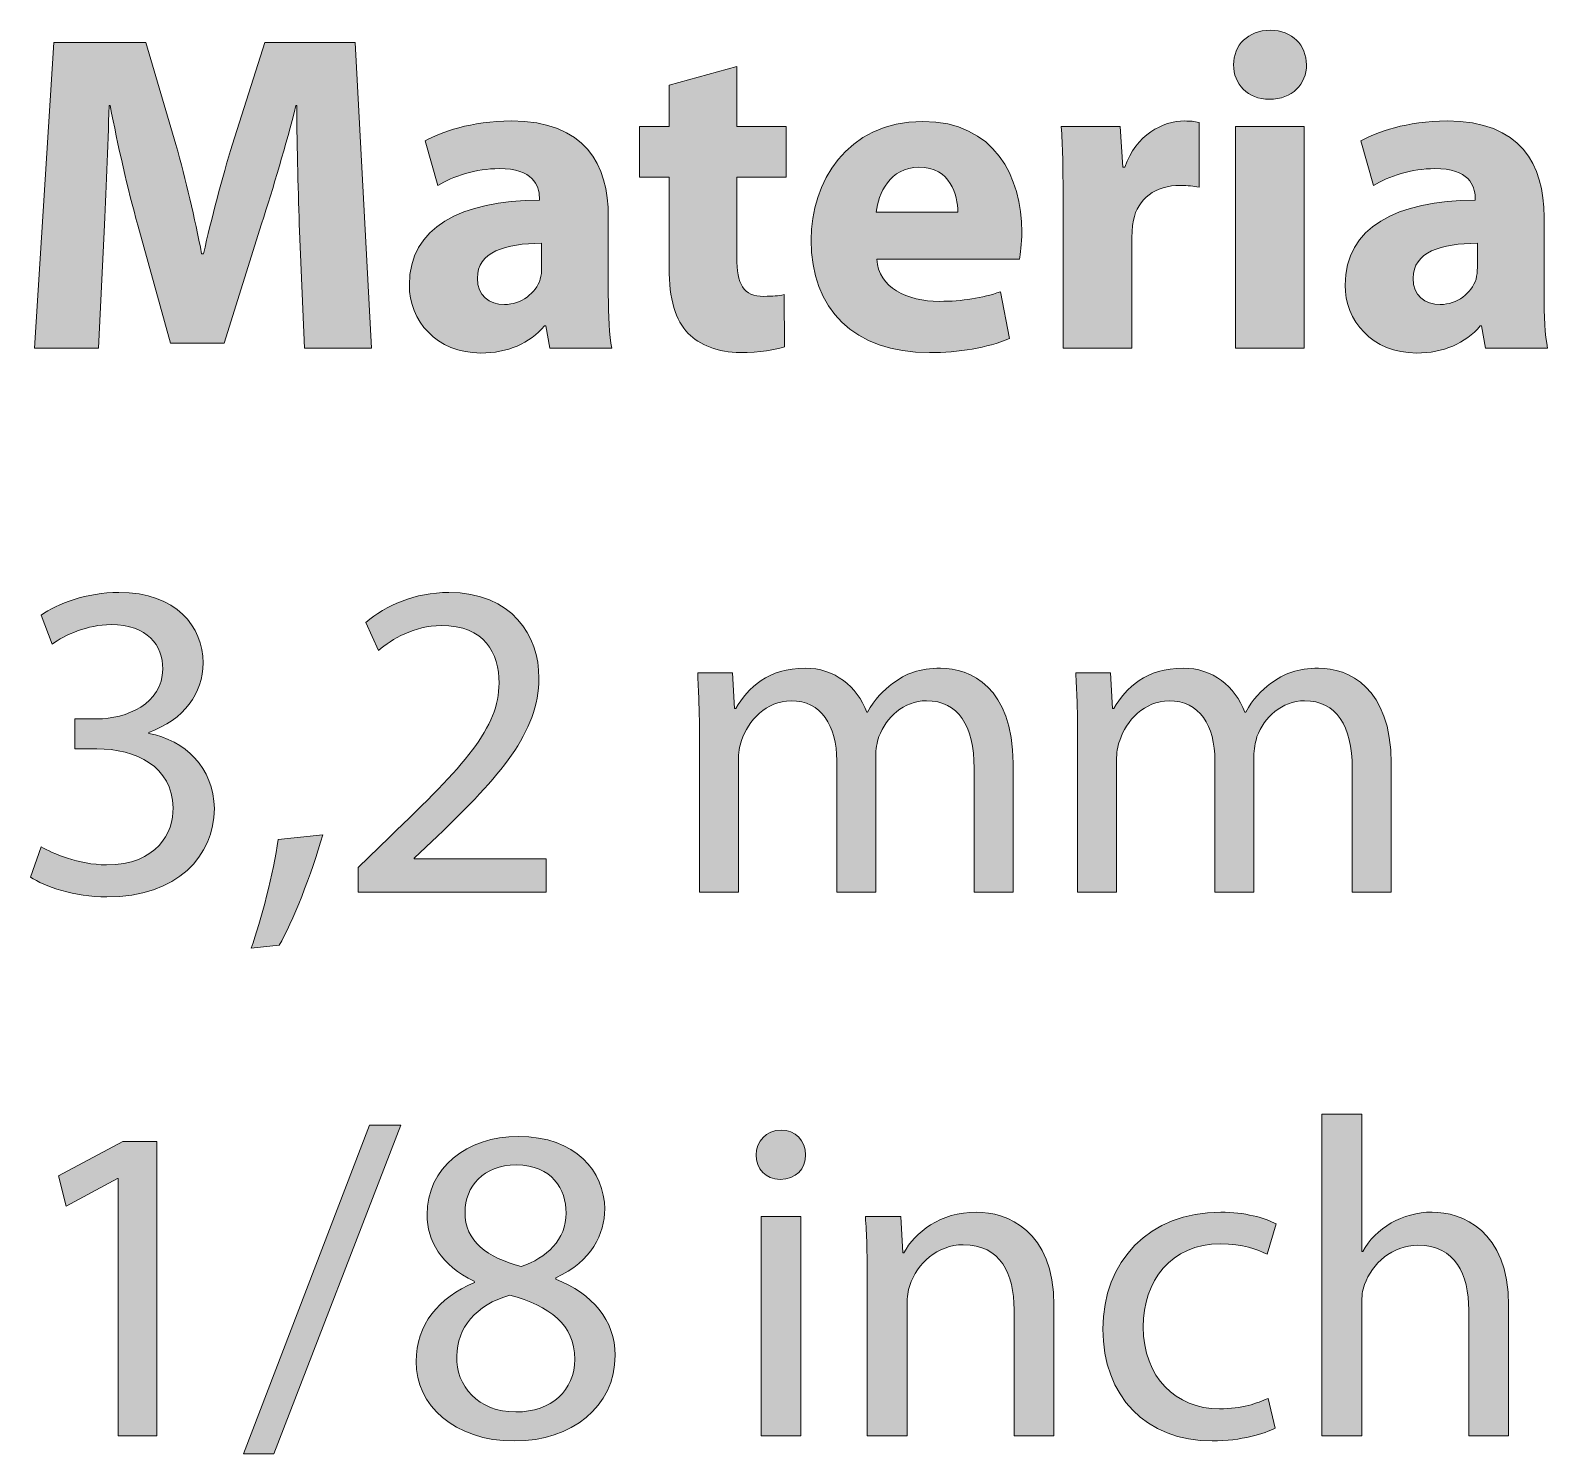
# Model space of a CAD drawing. Header units: inches. Extents: x 110 to 390, y -364 to 80.
# Drawn here: x 315.49 to 338.92, y -43.41 to -21.44 of the extents above; entities that cross this region are included whole.
import ezdxf

# ---------------------------------------------------------------- set-up
doc = ezdxf.new("R2010")
doc.units = ezdxf.units.IN
doc.header["$MEASUREMENT"] = 0
doc.layers.add('description', color=7, linetype='Continuous')

# ---------------------------------------------------------------- blocks, each defined once
blk = doc.blocks.new('block 17')
at = {"layer": 'description'}
h = blk.add_hatch(color=252, dxfattribs=at)
h.dxf.hatch_style = 2
edge = h.paths.add_edge_path()
edge.add_spline(control_points=[(335.194, -21.968), (335.194, -22.262), (334.977, -22.5), (334.62, -22.5), (334.284, -22.5), (334.067, -22.262), (334.067, -21.968), (334.067, -21.667), (334.291, -21.436), (334.634, -21.436), (334.977, -21.436), (335.187, -21.667), (335.194, -21.968)], knot_values=[0, 0, 0, 0, 1, 1, 1, 2, 2, 2, 3, 3, 3, 4, 4, 4, 4], degree=3, periodic=1)
h.paths.add_polyline_path([(334.095, -26.342), (334.095, -22.92), (335.159, -22.92), (335.159, -26.342)])
h = blk.add_hatch(color=252, dxfattribs=at)
h.dxf.hatch_style = 2
edge = h.paths.add_edge_path()
edge.add_spline(control_points=[(319.646, -24.537), (319.625, -23.97), (319.604, -23.284), (319.604, -22.598), (319.604, -22.598), (319.59, -22.598), (319.59, -22.598), (319.436, -23.2), (319.24, -23.872), (319.058, -24.425), (319.058, -24.425), (318.484, -26.265), (318.484, -26.265), (318.484, -26.265), (317.651, -26.265), (317.651, -26.265), (317.651, -26.265), (317.147, -24.446), (317.147, -24.446), (316.994, -23.886), (316.839, -23.214), (316.721, -22.598), (316.721, -22.598), (316.706, -22.598), (316.706, -22.598), (316.686, -23.235), (316.658, -23.963), (316.63, -24.55), (316.63, -24.55), (316.539, -26.342), (316.539, -26.342), (316.539, -26.342), (315.552, -26.342), (315.552, -26.342), (315.552, -26.342), (315.853, -21.625), (315.853, -21.625), (315.853, -21.625), (317.274, -21.625), (317.274, -21.625), (317.274, -21.625), (317.735, -23.2), (317.735, -23.2), (317.89, -23.746), (318.029, -24.334), (318.134, -24.886), (318.134, -24.886), (318.162, -24.886), (318.162, -24.886), (318.288, -24.34), (318.449, -23.718), (318.61, -23.193), (318.61, -23.193), (319.107, -21.625), (319.107, -21.625), (319.107, -21.625), (320.506, -21.625), (320.506, -21.625), (320.506, -21.625), (320.759, -26.342), (320.759, -26.342), (320.759, -26.342), (319.723, -26.342), (319.723, -26.342), (319.723, -26.342), (319.646, -24.537), (319.646, -24.537)], knot_values=[0, 0, 0, 0, 1, 1, 1, 2, 2, 2, 3, 3, 3, 4, 4, 4, 5, 5, 5, 6, 6, 6, 7, 7, 7, 8, 8, 8, 9, 9, 9, 10, 10, 10, 11, 11, 11, 12, 12, 12, 13, 13, 13, 14, 14, 14, 15, 15, 15, 16, 16, 16, 17, 17, 17, 18, 18, 18, 19, 19, 19, 20, 20, 20, 21, 21, 21, 22, 22, 22, 22], degree=3, periodic=1)
h = blk.add_hatch(color=252, dxfattribs=at)
h.dxf.hatch_style = 2
edge = h.paths.add_edge_path()
edge.add_spline(control_points=[(326.395, -21.996), (326.395, -21.996), (326.395, -22.92), (326.395, -22.92), (326.395, -22.92), (327.158, -22.92), (327.158, -22.92), (327.158, -22.92), (327.158, -23.704), (327.158, -23.704), (327.158, -23.704), (326.395, -23.704), (326.395, -23.704), (326.395, -23.704), (326.395, -24.942), (326.395, -24.942), (326.395, -25.355), (326.499, -25.544), (326.814, -25.544), (326.961, -25.544), (327.031, -25.537), (327.129, -25.516), (327.129, -25.516), (327.136, -26.321), (327.136, -26.321), (327.004, -26.37), (326.745, -26.412), (326.451, -26.412), (326.108, -26.412), (325.821, -26.293), (325.646, -26.118), (325.45, -25.915), (325.352, -25.586), (325.352, -25.103), (325.352, -25.103), (325.352, -23.704), (325.352, -23.704), (325.352, -23.704), (324.897, -23.704), (324.897, -23.704), (324.897, -23.704), (324.897, -22.92), (324.897, -22.92), (324.897, -22.92), (325.352, -22.92), (325.352, -22.92), (325.352, -22.92), (325.352, -22.283), (325.352, -22.283), (325.352, -22.283), (326.395, -21.996), (326.395, -21.996)], knot_values=[0, 0, 0, 0, 1, 1, 1, 2, 2, 2, 3, 3, 3, 4, 4, 4, 5, 5, 5, 6, 6, 6, 7, 7, 7, 8, 8, 8, 9, 9, 9, 10, 10, 10, 11, 11, 11, 12, 12, 12, 13, 13, 13, 14, 14, 14, 15, 15, 15, 16, 16, 16, 17, 17, 17, 17], degree=3, periodic=1)
h = blk.add_hatch(color=252, dxfattribs=at)
h.dxf.hatch_style = 2
edge = h.paths.add_edge_path()
edge.add_spline(control_points=[(324.413, -25.516), (324.413, -25.838), (324.427, -26.153), (324.469, -26.342), (324.469, -26.342), (323.511, -26.342), (323.511, -26.342), (323.511, -26.342), (323.447, -25.999), (323.447, -25.999), (323.447, -25.999), (323.426, -25.999), (323.426, -25.999), (323.203, -26.272), (322.853, -26.419), (322.447, -26.419), (321.754, -26.419), (321.341, -25.915), (321.341, -25.369), (321.341, -24.481), (322.139, -24.061), (323.349, -24.061), (323.349, -24.061), (323.349, -24.019), (323.349, -24.019), (323.349, -23.83), (323.251, -23.571), (322.726, -23.571), (322.377, -23.571), (322.006, -23.69), (321.782, -23.83), (321.782, -23.83), (321.586, -23.144), (321.586, -23.144), (321.824, -23.011), (322.293, -22.836), (322.916, -22.836), (324.056, -22.836), (324.413, -23.508), (324.413, -24.319), (324.413, -24.319), (324.413, -25.516), (324.413, -25.516)], knot_values=[0, 0, 0, 0, 1, 1, 1, 2, 2, 2, 3, 3, 3, 4, 4, 4, 5, 5, 5, 6, 6, 6, 7, 7, 7, 8, 8, 8, 9, 9, 9, 10, 10, 10, 11, 11, 11, 12, 12, 12, 13, 13, 13, 14, 14, 14, 14], degree=3, periodic=1)
edge = h.paths.add_edge_path()
edge.add_spline(control_points=[(323.384, -24.725), (322.825, -24.725), (322.391, -24.858), (322.391, -25.264), (322.391, -25.537), (322.573, -25.67), (322.81, -25.67), (323.07, -25.67), (323.293, -25.495), (323.363, -25.278), (323.378, -25.222), (323.384, -25.159), (323.384, -25.096), (323.384, -25.096), (323.384, -24.725), (323.384, -24.725)], knot_values=[0, 0, 0, 0, 1, 1, 1, 2, 2, 2, 3, 3, 3, 4, 4, 4, 5, 5, 5, 5], degree=3, periodic=1)
h = blk.add_hatch(color=252, dxfattribs=at)
h.dxf.hatch_style = 2
edge = h.paths.add_edge_path()
edge.add_spline(control_points=[(328.558, -24.97), (328.586, -25.411), (329.027, -25.621), (329.524, -25.621), (329.887, -25.621), (330.181, -25.572), (330.468, -25.474), (330.468, -25.474), (330.608, -26.195), (330.608, -26.195), (330.258, -26.342), (329.832, -26.412), (329.37, -26.412), (328.208, -26.412), (327.543, -25.74), (327.543, -24.669), (327.543, -23.802), (328.082, -22.843), (329.271, -22.843), (330.377, -22.843), (330.797, -23.704), (330.797, -24.55), (330.797, -24.732), (330.776, -24.893), (330.762, -24.97), (330.762, -24.97), (328.558, -24.97), (328.558, -24.97)], knot_values=[0, 0, 0, 0, 1, 1, 1, 2, 2, 2, 3, 3, 3, 4, 4, 4, 5, 5, 5, 6, 6, 6, 7, 7, 7, 8, 8, 8, 9, 9, 9, 9], degree=3, periodic=1)
edge = h.paths.add_edge_path()
edge.add_spline(control_points=[(329.81, -24.242), (329.81, -23.984), (329.699, -23.55), (329.209, -23.55), (328.761, -23.55), (328.579, -23.963), (328.551, -24.242), (328.551, -24.242), (329.81, -24.242), (329.81, -24.242)], knot_values=[0, 0, 0, 0, 1, 1, 1, 2, 2, 2, 3, 3, 3, 3], degree=3, periodic=1)
h = blk.add_hatch(color=252, dxfattribs=at)
h.dxf.hatch_style = 2
edge = h.paths.add_edge_path()
edge.add_spline(control_points=[(331.435, -24.047), (331.435, -23.543), (331.428, -23.214), (331.407, -22.92), (331.407, -22.92), (332.317, -22.92), (332.317, -22.92), (332.317, -22.92), (332.359, -23.55), (332.359, -23.55), (332.359, -23.55), (332.387, -23.55), (332.387, -23.55), (332.562, -23.046), (332.975, -22.836), (333.31, -22.836), (333.408, -22.836), (333.458, -22.843), (333.534, -22.857), (333.534, -22.857), (333.534, -23.858), (333.534, -23.858), (333.45, -23.844), (333.367, -23.83), (333.248, -23.83), (332.856, -23.83), (332.59, -24.04), (332.52, -24.369), (332.506, -24.438), (332.499, -24.523), (332.499, -24.606), (332.499, -24.606), (332.499, -26.342), (332.499, -26.342), (332.499, -26.342), (331.435, -26.342), (331.435, -26.342), (331.435, -26.342), (331.435, -24.047), (331.435, -24.047)], knot_values=[0, 0, 0, 0, 1, 1, 1, 2, 2, 2, 3, 3, 3, 4, 4, 4, 5, 5, 5, 6, 6, 6, 7, 7, 7, 8, 8, 8, 9, 9, 9, 10, 10, 10, 11, 11, 11, 12, 12, 12, 13, 13, 13, 13], degree=3, periodic=1)
h = blk.add_hatch(color=252, dxfattribs=at)
h.dxf.hatch_style = 2
edge = h.paths.add_edge_path()
edge.add_spline(control_points=[(338.861, -25.516), (338.861, -25.838), (338.875, -26.153), (338.917, -26.342), (338.917, -26.342), (337.959, -26.342), (337.959, -26.342), (337.959, -26.342), (337.895, -25.999), (337.895, -25.999), (337.895, -25.999), (337.875, -25.999), (337.875, -25.999), (337.651, -26.272), (337.301, -26.419), (336.895, -26.419), (336.202, -26.419), (335.789, -25.915), (335.789, -25.369), (335.789, -24.481), (336.587, -24.061), (337.797, -24.061), (337.797, -24.061), (337.797, -24.019), (337.797, -24.019), (337.797, -23.83), (337.7, -23.571), (337.174, -23.571), (336.825, -23.571), (336.454, -23.69), (336.23, -23.83), (336.23, -23.83), (336.034, -23.144), (336.034, -23.144), (336.272, -23.011), (336.741, -22.836), (337.364, -22.836), (338.504, -22.836), (338.861, -23.508), (338.861, -24.319), (338.861, -24.319), (338.861, -25.516), (338.861, -25.516)], knot_values=[0, 0, 0, 0, 1, 1, 1, 2, 2, 2, 3, 3, 3, 4, 4, 4, 5, 5, 5, 6, 6, 6, 7, 7, 7, 8, 8, 8, 9, 9, 9, 10, 10, 10, 11, 11, 11, 12, 12, 12, 13, 13, 13, 14, 14, 14, 14], degree=3, periodic=1)
edge = h.paths.add_edge_path()
edge.add_spline(control_points=[(337.832, -24.725), (337.273, -24.725), (336.839, -24.858), (336.839, -25.264), (336.839, -25.537), (337.021, -25.67), (337.259, -25.67), (337.518, -25.67), (337.742, -25.495), (337.811, -25.278), (337.826, -25.222), (337.832, -25.159), (337.832, -25.096), (337.832, -25.096), (337.832, -24.725), (337.832, -24.725)], knot_values=[0, 0, 0, 0, 1, 1, 1, 2, 2, 2, 3, 3, 3, 4, 4, 4, 5, 5, 5, 5], degree=3, periodic=1)
h = blk.add_hatch(color=252, dxfattribs=at)
h.dxf.hatch_style = 2
edge = h.paths.add_edge_path()
edge.add_spline(control_points=[(315.657, -34.042), (315.832, -34.147), (316.231, -34.322), (316.664, -34.322), (317.449, -34.322), (317.7, -33.825), (317.693, -33.44), (317.686, -32.804), (317.112, -32.531), (316.518, -32.531), (316.518, -32.531), (316.175, -32.531), (316.175, -32.531), (316.175, -32.531), (316.175, -32.069), (316.175, -32.069), (316.175, -32.069), (316.518, -32.069), (316.518, -32.069), (316.966, -32.069), (317.533, -31.838), (317.533, -31.299), (317.533, -30.935), (317.301, -30.613), (316.735, -30.613), (316.371, -30.613), (316.021, -30.774), (315.825, -30.914), (315.825, -30.914), (315.657, -30.466), (315.657, -30.466), (315.902, -30.291), (316.364, -30.116), (316.854, -30.116), (317.749, -30.116), (318.155, -30.648), (318.155, -31.201), (318.155, -31.677), (317.868, -32.076), (317.316, -32.279), (317.316, -32.279), (317.316, -32.293), (317.316, -32.293), (317.875, -32.398), (318.323, -32.817), (318.33, -33.454), (318.33, -34.182), (317.757, -34.819), (316.672, -34.819), (316.161, -34.819), (315.713, -34.658), (315.489, -34.511), (315.489, -34.511), (315.657, -34.042), (315.657, -34.042)], knot_values=[0, 0, 0, 0, 1, 1, 1, 2, 2, 2, 3, 3, 3, 4, 4, 4, 5, 5, 5, 6, 6, 6, 7, 7, 7, 8, 8, 8, 9, 9, 9, 10, 10, 10, 11, 11, 11, 12, 12, 12, 13, 13, 13, 14, 14, 14, 15, 15, 15, 16, 16, 16, 17, 17, 17, 18, 18, 18, 18], degree=3, periodic=1)
h = blk.add_hatch(color=252, dxfattribs=at)
h.dxf.hatch_style = 2
edge = h.paths.add_edge_path()
edge.add_spline(control_points=[(320.55, -34.742), (320.55, -34.742), (320.55, -34.364), (320.55, -34.364), (320.55, -34.364), (321.032, -33.895), (321.032, -33.895), (322.194, -32.79), (322.726, -32.202), (322.726, -31.516), (322.726, -31.054), (322.509, -30.627), (321.83, -30.627), (321.417, -30.627), (321.074, -30.837), (320.865, -31.012), (320.865, -31.012), (320.669, -30.578), (320.669, -30.578), (320.976, -30.319), (321.431, -30.116), (321.949, -30.116), (322.929, -30.116), (323.342, -30.788), (323.342, -31.439), (323.342, -32.279), (322.733, -32.958), (321.774, -33.881), (321.774, -33.881), (321.417, -34.217), (321.417, -34.217), (321.417, -34.217), (321.417, -34.231), (321.417, -34.231), (321.417, -34.231), (323.454, -34.231), (323.454, -34.231), (323.454, -34.231), (323.454, -34.742), (323.454, -34.742), (323.454, -34.742), (320.55, -34.742), (320.55, -34.742)], knot_values=[0, 0, 0, 0, 1, 1, 1, 2, 2, 2, 3, 3, 3, 4, 4, 4, 5, 5, 5, 6, 6, 6, 7, 7, 7, 8, 8, 8, 9, 9, 9, 10, 10, 10, 11, 11, 11, 12, 12, 12, 13, 13, 13, 14, 14, 14, 14], degree=3, periodic=1)
h = blk.add_hatch(color=252, dxfattribs=at)
h.dxf.hatch_style = 2
edge = h.paths.add_edge_path()
edge.add_spline(control_points=[(325.82, -32.272), (325.82, -31.915), (325.806, -31.635), (325.793, -31.355), (325.793, -31.355), (326.331, -31.355), (326.331, -31.355), (326.331, -31.355), (326.359, -31.908), (326.359, -31.908), (326.359, -31.908), (326.38, -31.908), (326.38, -31.908), (326.569, -31.586), (326.884, -31.285), (327.451, -31.285), (327.906, -31.285), (328.256, -31.565), (328.403, -31.964), (328.403, -31.964), (328.417, -31.964), (328.417, -31.964), (328.522, -31.768), (328.662, -31.628), (328.802, -31.523), (329.004, -31.369), (329.221, -31.285), (329.543, -31.285), (329.998, -31.285), (330.663, -31.579), (330.663, -32.755), (330.663, -32.755), (330.663, -34.742), (330.663, -34.742), (330.663, -34.742), (330.061, -34.742), (330.061, -34.742), (330.061, -34.742), (330.061, -32.831), (330.061, -32.831), (330.061, -32.174), (329.816, -31.789), (329.327, -31.789), (328.97, -31.789), (328.704, -32.048), (328.591, -32.342), (328.564, -32.433), (328.542, -32.538), (328.542, -32.65), (328.542, -32.65), (328.542, -34.742), (328.542, -34.742), (328.542, -34.742), (327.941, -34.742), (327.941, -34.742), (327.941, -34.742), (327.941, -32.713), (327.941, -32.713), (327.941, -32.174), (327.703, -31.789), (327.234, -31.789), (326.856, -31.789), (326.569, -32.097), (326.471, -32.405), (326.436, -32.489), (326.422, -32.601), (326.422, -32.706), (326.422, -32.706), (326.422, -34.742), (326.422, -34.742), (326.422, -34.742), (325.82, -34.742), (325.82, -34.742), (325.82, -34.742), (325.82, -32.272), (325.82, -32.272)], knot_values=[0, 0, 0, 0, 1, 1, 1, 2, 2, 2, 3, 3, 3, 4, 4, 4, 5, 5, 5, 6, 6, 6, 7, 7, 7, 8, 8, 8, 9, 9, 9, 10, 10, 10, 11, 11, 11, 12, 12, 12, 13, 13, 13, 14, 14, 14, 15, 15, 15, 16, 16, 16, 17, 17, 17, 18, 18, 18, 19, 19, 19, 20, 20, 20, 21, 21, 21, 22, 22, 22, 23, 23, 23, 24, 24, 24, 25, 25, 25, 25], degree=3, periodic=1)
h = blk.add_hatch(color=252, dxfattribs=at)
h.dxf.hatch_style = 2
edge = h.paths.add_edge_path()
edge.add_spline(control_points=[(331.659, -32.272), (331.659, -31.915), (331.644, -31.635), (331.631, -31.355), (331.631, -31.355), (332.169, -31.355), (332.169, -31.355), (332.169, -31.355), (332.197, -31.908), (332.197, -31.908), (332.197, -31.908), (332.218, -31.908), (332.218, -31.908), (332.407, -31.586), (332.722, -31.285), (333.289, -31.285), (333.744, -31.285), (334.094, -31.565), (334.241, -31.964), (334.241, -31.964), (334.255, -31.964), (334.255, -31.964), (334.36, -31.768), (334.5, -31.628), (334.64, -31.523), (334.842, -31.369), (335.059, -31.285), (335.381, -31.285), (335.836, -31.285), (336.501, -31.579), (336.501, -32.755), (336.501, -32.755), (336.501, -34.742), (336.501, -34.742), (336.501, -34.742), (335.899, -34.742), (335.899, -34.742), (335.899, -34.742), (335.899, -32.831), (335.899, -32.831), (335.899, -32.174), (335.654, -31.789), (335.165, -31.789), (334.808, -31.789), (334.542, -32.048), (334.429, -32.342), (334.402, -32.433), (334.38, -32.538), (334.38, -32.65), (334.38, -32.65), (334.38, -34.742), (334.38, -34.742), (334.38, -34.742), (333.779, -34.742), (333.779, -34.742), (333.779, -34.742), (333.779, -32.713), (333.779, -32.713), (333.779, -32.174), (333.541, -31.789), (333.072, -31.789), (332.694, -31.789), (332.407, -32.097), (332.309, -32.405), (332.274, -32.489), (332.26, -32.601), (332.26, -32.706), (332.26, -32.706), (332.26, -34.742), (332.26, -34.742), (332.26, -34.742), (331.659, -34.742), (331.659, -34.742), (331.659, -34.742), (331.659, -32.272), (331.659, -32.272)], knot_values=[0, 0, 0, 0, 1, 1, 1, 2, 2, 2, 3, 3, 3, 4, 4, 4, 5, 5, 5, 6, 6, 6, 7, 7, 7, 8, 8, 8, 9, 9, 9, 10, 10, 10, 11, 11, 11, 12, 12, 12, 13, 13, 13, 14, 14, 14, 15, 15, 15, 16, 16, 16, 17, 17, 17, 18, 18, 18, 19, 19, 19, 20, 20, 20, 21, 21, 21, 22, 22, 22, 23, 23, 23, 24, 24, 24, 25, 25, 25, 25], degree=3, periodic=1)
h = blk.add_hatch(color=252, dxfattribs=at)
h.dxf.hatch_style = 2
edge = h.paths.add_edge_path()
edge.add_spline(control_points=[(318.898, -35.61), (319.052, -35.19), (319.241, -34.441), (319.318, -33.93), (319.318, -33.93), (320.003, -33.86), (320.003, -33.86), (319.836, -34.455), (319.528, -35.232), (319.332, -35.561), (319.332, -35.561), (318.898, -35.61), (318.898, -35.61)], knot_values=[0, 0, 0, 0, 1, 1, 1, 2, 2, 2, 3, 3, 3, 4, 4, 4, 4], degree=3, periodic=1)
h = blk.add_hatch(color=252, dxfattribs=at)
h.dxf.hatch_style = 2
edge = h.paths.add_edge_path()
edge.add_spline(control_points=[(335.431, -38.173), (335.431, -38.173), (336.047, -38.173), (336.047, -38.173), (336.047, -38.173), (336.047, -40.294), (336.047, -40.294), (336.047, -40.294), (336.061, -40.294), (336.061, -40.294), (336.159, -40.119), (336.313, -39.958), (336.502, -39.853), (336.684, -39.748), (336.901, -39.685), (337.132, -39.685), (337.587, -39.685), (338.314, -39.965), (338.314, -41.127), (338.314, -41.127), (338.314, -43.142), (338.314, -43.142), (338.314, -43.142), (337.698, -43.142), (337.698, -43.142), (337.698, -43.142), (337.698, -41.196), (337.698, -41.196), (337.698, -40.651), (337.496, -40.196), (336.915, -40.196), (336.516, -40.196), (336.208, -40.476), (336.089, -40.805), (336.054, -40.896), (336.047, -40.987), (336.047, -41.099), (336.047, -41.099), (336.047, -43.142), (336.047, -43.142), (336.047, -43.142), (335.431, -43.142), (335.431, -43.142), (335.431, -43.142), (335.431, -38.173), (335.431, -38.173)], knot_values=[0, 0, 0, 0, 1, 1, 1, 2, 2, 2, 3, 3, 3, 4, 4, 4, 5, 5, 5, 6, 6, 6, 7, 7, 7, 8, 8, 8, 9, 9, 9, 10, 10, 10, 11, 11, 11, 12, 12, 12, 13, 13, 13, 14, 14, 14, 15, 15, 15, 15], degree=3, periodic=1)
h = blk.add_hatch(color=252, dxfattribs=at)
h.dxf.hatch_style = 2
h.paths.add_polyline_path([(318.779, -43.415), (320.724, -38.341), (321.207, -38.341), (319.248, -43.415)])
h = blk.add_hatch(color=252, dxfattribs=at)
h.dxf.hatch_style = 2
edge = h.paths.add_edge_path()
edge.add_spline(control_points=[(327.458, -38.803), (327.458, -39.013), (327.311, -39.181), (327.067, -39.181), (326.843, -39.181), (326.696, -39.013), (326.696, -38.803), (326.696, -38.593), (326.85, -38.418), (327.08, -38.418), (327.304, -38.418), (327.458, -38.586), (327.458, -38.803)], knot_values=[0, 0, 0, 0, 1, 1, 1, 2, 2, 2, 3, 3, 3, 4, 4, 4, 4], degree=3, periodic=1)
h.paths.add_polyline_path([(326.772, -43.142), (326.772, -39.755), (327.388, -39.755), (327.388, -43.142)])
h = blk.add_hatch(color=252, dxfattribs=at)
h.dxf.hatch_style = 2
h.paths.add_polyline_path([(316.847, -39.167), (316.833, -39.167), (316.042, -39.594), (315.923, -39.125), (316.917, -38.593), (317.442, -38.593), (317.442, -43.142), (316.847, -43.142)])
h = blk.add_hatch(color=252, dxfattribs=at)
h.dxf.hatch_style = 2
edge = h.paths.add_edge_path()
edge.add_spline(control_points=[(322.341, -40.749), (321.831, -40.511), (321.614, -40.119), (321.614, -39.727), (321.614, -39.006), (322.222, -38.516), (323.027, -38.516), (323.909, -38.516), (324.357, -39.062), (324.357, -39.636), (324.357, -40.021), (324.161, -40.441), (323.601, -40.7), (323.601, -40.7), (323.601, -40.721), (323.601, -40.721), (324.168, -40.945), (324.518, -41.35), (324.518, -41.896), (324.518, -42.694), (323.839, -43.219), (322.971, -43.219), (322.019, -43.219), (321.446, -42.659), (321.446, -41.994), (321.446, -41.42), (321.789, -41.008), (322.348, -40.77), (322.348, -40.77), (322.341, -40.749), (322.341, -40.749)], knot_values=[0, 0, 0, 0, 1, 1, 1, 2, 2, 2, 3, 3, 3, 4, 4, 4, 5, 5, 5, 6, 6, 6, 7, 7, 7, 8, 8, 8, 9, 9, 9, 10, 10, 10, 10], degree=3, periodic=1)
edge = h.paths.add_edge_path()
edge.add_spline(control_points=[(323.895, -41.959), (323.895, -41.414), (323.51, -41.14), (322.894, -40.966), (322.363, -41.119), (322.075, -41.476), (322.075, -41.91), (322.055, -42.365), (322.405, -42.771), (322.985, -42.771), (323.538, -42.771), (323.895, -42.428), (323.895, -41.959)], knot_values=[0, 0, 0, 0, 1, 1, 1, 2, 2, 2, 3, 3, 3, 4, 4, 4, 4], degree=3, periodic=1)
edge = h.paths.add_edge_path()
edge.add_spline(control_points=[(322.201, -39.685), (322.194, -40.14), (322.545, -40.385), (323.069, -40.525), (323.461, -40.392), (323.762, -40.112), (323.762, -39.699), (323.762, -39.335), (323.545, -38.957), (322.992, -38.957), (322.481, -38.957), (322.201, -39.293), (322.201, -39.685)], knot_values=[0, 0, 0, 0, 1, 1, 1, 2, 2, 2, 3, 3, 3, 4, 4, 4, 4], degree=3, periodic=1)
h = blk.add_hatch(color=252, dxfattribs=at)
h.dxf.hatch_style = 2
edge = h.paths.add_edge_path()
edge.add_spline(control_points=[(328.41, -40.672), (328.41, -40.315), (328.403, -40.035), (328.383, -39.755), (328.383, -39.755), (328.928, -39.755), (328.928, -39.755), (328.928, -39.755), (328.963, -40.315), (328.963, -40.315), (328.963, -40.315), (328.977, -40.315), (328.977, -40.315), (329.145, -40), (329.537, -39.685), (330.097, -39.685), (330.566, -39.685), (331.294, -39.965), (331.294, -41.127), (331.294, -41.127), (331.294, -43.142), (331.294, -43.142), (331.294, -43.142), (330.678, -43.142), (330.678, -43.142), (330.678, -43.142), (330.678, -41.19), (330.678, -41.19), (330.678, -40.644), (330.475, -40.189), (329.894, -40.189), (329.495, -40.189), (329.18, -40.476), (329.068, -40.819), (329.04, -40.896), (329.026, -41.001), (329.026, -41.106), (329.026, -41.106), (329.026, -43.142), (329.026, -43.142), (329.026, -43.142), (328.41, -43.142), (328.41, -43.142), (328.41, -43.142), (328.41, -40.672), (328.41, -40.672)], knot_values=[0, 0, 0, 0, 1, 1, 1, 2, 2, 2, 3, 3, 3, 4, 4, 4, 5, 5, 5, 6, 6, 6, 7, 7, 7, 8, 8, 8, 9, 9, 9, 10, 10, 10, 11, 11, 11, 12, 12, 12, 13, 13, 13, 14, 14, 14, 15, 15, 15, 15], degree=3, periodic=1)
h = blk.add_hatch(color=252, dxfattribs=at)
h.dxf.hatch_style = 2
edge = h.paths.add_edge_path()
edge.add_spline(control_points=[(334.71, -43.023), (334.549, -43.1), (334.192, -43.219), (333.737, -43.219), (332.715, -43.219), (332.05, -42.526), (332.05, -41.49), (332.05, -40.448), (332.764, -39.685), (333.87, -39.685), (334.234, -39.685), (334.556, -39.776), (334.724, -39.867), (334.724, -39.867), (334.584, -40.336), (334.584, -40.336), (334.437, -40.259), (334.205, -40.175), (333.87, -40.175), (333.093, -40.175), (332.673, -40.756), (332.673, -41.455), (332.673, -42.239), (333.177, -42.722), (333.849, -42.722), (334.199, -42.722), (334.429, -42.638), (334.604, -42.561), (334.604, -42.561), (334.71, -43.023), (334.71, -43.023)], knot_values=[0, 0, 0, 0, 1, 1, 1, 2, 2, 2, 3, 3, 3, 4, 4, 4, 5, 5, 5, 6, 6, 6, 7, 7, 7, 8, 8, 8, 9, 9, 9, 10, 10, 10, 10], degree=3, periodic=1)
at = {"layer": 'description', "lineweight": 0}
for points in [[(334.095, -26.342), (334.095, -22.92), (335.159, -22.92), (335.159, -26.342), (334.095, -26.342)], [(318.779, -43.415), (320.724, -38.341), (321.207, -38.341), (319.248, -43.415), (318.779, -43.415)], [(316.847, -39.167), (316.833, -39.167), (316.042, -39.594), (315.923, -39.125), (316.917, -38.593), (317.442, -38.593), (317.442, -43.142), (316.847, -43.142), (316.847, -39.167)], [(326.772, -43.142), (326.772, -39.755), (327.388, -39.755), (327.388, -43.142), (326.772, -43.142)]]:
    blk.add_lwpolyline(points, dxfattribs=at)
for points, knots in [([(335.194, -21.968), (335.194, -22.262), (334.977, -22.5), (334.62, -22.5), (334.284, -22.5), (334.067, -22.262), (334.067, -21.968), (334.067, -21.667), (334.291, -21.436), (334.634, -21.436), (334.977, -21.436), (335.187, -21.667), (335.194, -21.968)], [0, 0, 0, 0, 1, 1, 1, 2, 2, 2, 3, 3, 3, 4, 4, 4, 4]), ([(319.646, -24.537), (319.625, -23.97), (319.604, -23.284), (319.604, -22.598), (319.604, -22.598), (319.59, -22.598), (319.59, -22.598), (319.436, -23.2), (319.24, -23.872), (319.058, -24.425), (319.058, -24.425), (318.484, -26.265), (318.484, -26.265), (318.484, -26.265), (317.651, -26.265), (317.651, -26.265), (317.651, -26.265), (317.147, -24.446), (317.147, -24.446), (316.994, -23.886), (316.839, -23.214), (316.721, -22.598), (316.721, -22.598), (316.706, -22.598), (316.706, -22.598), (316.686, -23.235), (316.658, -23.963), (316.63, -24.55), (316.63, -24.55), (316.539, -26.342), (316.539, -26.342), (316.539, -26.342), (315.552, -26.342), (315.552, -26.342), (315.552, -26.342), (315.853, -21.625), (315.853, -21.625), (315.853, -21.625), (317.274, -21.625), (317.274, -21.625), (317.274, -21.625), (317.735, -23.2), (317.735, -23.2), (317.89, -23.746), (318.029, -24.334), (318.134, -24.886), (318.134, -24.886), (318.162, -24.886), (318.162, -24.886), (318.288, -24.34), (318.449, -23.718), (318.61, -23.193), (318.61, -23.193), (319.107, -21.625), (319.107, -21.625), (319.107, -21.625), (320.506, -21.625), (320.506, -21.625), (320.506, -21.625), (320.759, -26.342), (320.759, -26.342), (320.759, -26.342), (319.723, -26.342), (319.723, -26.342), (319.723, -26.342), (319.646, -24.537), (319.646, -24.537)], [0, 0, 0, 0, 1, 1, 1, 2, 2, 2, 3, 3, 3, 4, 4, 4, 5, 5, 5, 6, 6, 6, 7, 7, 7, 8, 8, 8, 9, 9, 9, 10, 10, 10, 11, 11, 11, 12, 12, 12, 13, 13, 13, 14, 14, 14, 15, 15, 15, 16, 16, 16, 17, 17, 17, 18, 18, 18, 19, 19, 19, 20, 20, 20, 21, 21, 21, 22, 22, 22, 22]), ([(326.395, -21.996), (326.395, -21.996), (326.395, -22.92), (326.395, -22.92), (326.395, -22.92), (327.158, -22.92), (327.158, -22.92), (327.158, -22.92), (327.158, -23.704), (327.158, -23.704), (327.158, -23.704), (326.395, -23.704), (326.395, -23.704), (326.395, -23.704), (326.395, -24.942), (326.395, -24.942), (326.395, -25.355), (326.499, -25.544), (326.814, -25.544), (326.961, -25.544), (327.031, -25.537), (327.129, -25.516), (327.129, -25.516), (327.136, -26.321), (327.136, -26.321), (327.004, -26.37), (326.745, -26.412), (326.451, -26.412), (326.108, -26.412), (325.821, -26.293), (325.646, -26.118), (325.45, -25.915), (325.352, -25.586), (325.352, -25.103), (325.352, -25.103), (325.352, -23.704), (325.352, -23.704), (325.352, -23.704), (324.897, -23.704), (324.897, -23.704), (324.897, -23.704), (324.897, -22.92), (324.897, -22.92), (324.897, -22.92), (325.352, -22.92), (325.352, -22.92), (325.352, -22.92), (325.352, -22.283), (325.352, -22.283), (325.352, -22.283), (326.395, -21.996), (326.395, -21.996)], [0, 0, 0, 0, 1, 1, 1, 2, 2, 2, 3, 3, 3, 4, 4, 4, 5, 5, 5, 6, 6, 6, 7, 7, 7, 8, 8, 8, 9, 9, 9, 10, 10, 10, 11, 11, 11, 12, 12, 12, 13, 13, 13, 14, 14, 14, 15, 15, 15, 16, 16, 16, 17, 17, 17, 17]), ([(324.413, -25.516), (324.413, -25.838), (324.427, -26.153), (324.469, -26.342), (324.469, -26.342), (323.511, -26.342), (323.511, -26.342), (323.511, -26.342), (323.447, -25.999), (323.447, -25.999), (323.447, -25.999), (323.426, -25.999), (323.426, -25.999), (323.203, -26.272), (322.853, -26.419), (322.447, -26.419), (321.754, -26.419), (321.341, -25.915), (321.341, -25.369), (321.341, -24.481), (322.139, -24.061), (323.349, -24.061), (323.349, -24.061), (323.349, -24.019), (323.349, -24.019), (323.349, -23.83), (323.251, -23.571), (322.726, -23.571), (322.377, -23.571), (322.006, -23.69), (321.782, -23.83), (321.782, -23.83), (321.586, -23.144), (321.586, -23.144), (321.824, -23.011), (322.293, -22.836), (322.916, -22.836), (324.056, -22.836), (324.413, -23.508), (324.413, -24.319), (324.413, -24.319), (324.413, -25.516), (324.413, -25.516)], [0, 0, 0, 0, 1, 1, 1, 2, 2, 2, 3, 3, 3, 4, 4, 4, 5, 5, 5, 6, 6, 6, 7, 7, 7, 8, 8, 8, 9, 9, 9, 10, 10, 10, 11, 11, 11, 12, 12, 12, 13, 13, 13, 14, 14, 14, 14]), ([(328.558, -24.97), (328.586, -25.411), (329.027, -25.621), (329.524, -25.621), (329.887, -25.621), (330.181, -25.572), (330.468, -25.474), (330.468, -25.474), (330.608, -26.195), (330.608, -26.195), (330.258, -26.342), (329.832, -26.412), (329.37, -26.412), (328.208, -26.412), (327.543, -25.74), (327.543, -24.669), (327.543, -23.802), (328.082, -22.843), (329.271, -22.843), (330.377, -22.843), (330.797, -23.704), (330.797, -24.55), (330.797, -24.732), (330.776, -24.893), (330.762, -24.97), (330.762, -24.97), (328.558, -24.97), (328.558, -24.97)], [0, 0, 0, 0, 1, 1, 1, 2, 2, 2, 3, 3, 3, 4, 4, 4, 5, 5, 5, 6, 6, 6, 7, 7, 7, 8, 8, 8, 9, 9, 9, 9]), ([(331.435, -24.047), (331.435, -23.543), (331.428, -23.214), (331.407, -22.92), (331.407, -22.92), (332.317, -22.92), (332.317, -22.92), (332.317, -22.92), (332.359, -23.55), (332.359, -23.55), (332.359, -23.55), (332.387, -23.55), (332.387, -23.55), (332.562, -23.046), (332.975, -22.836), (333.31, -22.836), (333.408, -22.836), (333.458, -22.843), (333.534, -22.857), (333.534, -22.857), (333.534, -23.858), (333.534, -23.858), (333.45, -23.844), (333.367, -23.83), (333.248, -23.83), (332.856, -23.83), (332.59, -24.04), (332.52, -24.369), (332.506, -24.438), (332.499, -24.523), (332.499, -24.606), (332.499, -24.606), (332.499, -26.342), (332.499, -26.342), (332.499, -26.342), (331.435, -26.342), (331.435, -26.342), (331.435, -26.342), (331.435, -24.047), (331.435, -24.047)], [0, 0, 0, 0, 1, 1, 1, 2, 2, 2, 3, 3, 3, 4, 4, 4, 5, 5, 5, 6, 6, 6, 7, 7, 7, 8, 8, 8, 9, 9, 9, 10, 10, 10, 11, 11, 11, 12, 12, 12, 13, 13, 13, 13]), ([(338.861, -25.516), (338.861, -25.838), (338.875, -26.153), (338.917, -26.342), (338.917, -26.342), (337.959, -26.342), (337.959, -26.342), (337.959, -26.342), (337.895, -25.999), (337.895, -25.999), (337.895, -25.999), (337.875, -25.999), (337.875, -25.999), (337.651, -26.272), (337.301, -26.419), (336.895, -26.419), (336.202, -26.419), (335.789, -25.915), (335.789, -25.369), (335.789, -24.481), (336.587, -24.061), (337.797, -24.061), (337.797, -24.061), (337.797, -24.019), (337.797, -24.019), (337.797, -23.83), (337.7, -23.571), (337.174, -23.571), (336.825, -23.571), (336.454, -23.69), (336.23, -23.83), (336.23, -23.83), (336.034, -23.144), (336.034, -23.144), (336.272, -23.011), (336.741, -22.836), (337.364, -22.836), (338.504, -22.836), (338.861, -23.508), (338.861, -24.319), (338.861, -24.319), (338.861, -25.516), (338.861, -25.516)], [0, 0, 0, 0, 1, 1, 1, 2, 2, 2, 3, 3, 3, 4, 4, 4, 5, 5, 5, 6, 6, 6, 7, 7, 7, 8, 8, 8, 9, 9, 9, 10, 10, 10, 11, 11, 11, 12, 12, 12, 13, 13, 13, 14, 14, 14, 14]), ([(329.81, -24.242), (329.81, -23.984), (329.699, -23.55), (329.209, -23.55), (328.761, -23.55), (328.579, -23.963), (328.551, -24.242), (328.551, -24.242), (329.81, -24.242), (329.81, -24.242)], [0, 0, 0, 0, 1, 1, 1, 2, 2, 2, 3, 3, 3, 3]), ([(323.384, -24.725), (322.825, -24.725), (322.391, -24.858), (322.391, -25.264), (322.391, -25.537), (322.573, -25.67), (322.81, -25.67), (323.07, -25.67), (323.293, -25.495), (323.363, -25.278), (323.378, -25.222), (323.384, -25.159), (323.384, -25.096), (323.384, -25.096), (323.384, -24.725), (323.384, -24.725)], [0, 0, 0, 0, 1, 1, 1, 2, 2, 2, 3, 3, 3, 4, 4, 4, 5, 5, 5, 5]), ([(337.832, -24.725), (337.273, -24.725), (336.839, -24.858), (336.839, -25.264), (336.839, -25.537), (337.021, -25.67), (337.259, -25.67), (337.518, -25.67), (337.742, -25.495), (337.811, -25.278), (337.826, -25.222), (337.832, -25.159), (337.832, -25.096), (337.832, -25.096), (337.832, -24.725), (337.832, -24.725)], [0, 0, 0, 0, 1, 1, 1, 2, 2, 2, 3, 3, 3, 4, 4, 4, 5, 5, 5, 5]), ([(315.657, -34.042), (315.832, -34.147), (316.231, -34.322), (316.664, -34.322), (317.449, -34.322), (317.7, -33.825), (317.693, -33.44), (317.686, -32.804), (317.112, -32.531), (316.518, -32.531), (316.518, -32.531), (316.175, -32.531), (316.175, -32.531), (316.175, -32.531), (316.175, -32.069), (316.175, -32.069), (316.175, -32.069), (316.518, -32.069), (316.518, -32.069), (316.966, -32.069), (317.533, -31.838), (317.533, -31.299), (317.533, -30.935), (317.301, -30.613), (316.735, -30.613), (316.371, -30.613), (316.021, -30.774), (315.825, -30.914), (315.825, -30.914), (315.657, -30.466), (315.657, -30.466), (315.902, -30.291), (316.364, -30.116), (316.854, -30.116), (317.749, -30.116), (318.155, -30.648), (318.155, -31.201), (318.155, -31.677), (317.868, -32.076), (317.316, -32.279), (317.316, -32.279), (317.316, -32.293), (317.316, -32.293), (317.875, -32.398), (318.323, -32.817), (318.33, -33.454), (318.33, -34.182), (317.757, -34.819), (316.672, -34.819), (316.161, -34.819), (315.713, -34.658), (315.489, -34.511), (315.489, -34.511), (315.657, -34.042), (315.657, -34.042)], [0, 0, 0, 0, 1, 1, 1, 2, 2, 2, 3, 3, 3, 4, 4, 4, 5, 5, 5, 6, 6, 6, 7, 7, 7, 8, 8, 8, 9, 9, 9, 10, 10, 10, 11, 11, 11, 12, 12, 12, 13, 13, 13, 14, 14, 14, 15, 15, 15, 16, 16, 16, 17, 17, 17, 18, 18, 18, 18]), ([(320.55, -34.742), (320.55, -34.742), (320.55, -34.364), (320.55, -34.364), (320.55, -34.364), (321.032, -33.895), (321.032, -33.895), (322.194, -32.79), (322.726, -32.202), (322.726, -31.516), (322.726, -31.054), (322.509, -30.627), (321.83, -30.627), (321.417, -30.627), (321.074, -30.837), (320.865, -31.012), (320.865, -31.012), (320.669, -30.578), (320.669, -30.578), (320.976, -30.319), (321.431, -30.116), (321.949, -30.116), (322.929, -30.116), (323.342, -30.788), (323.342, -31.439), (323.342, -32.279), (322.733, -32.958), (321.774, -33.881), (321.774, -33.881), (321.417, -34.217), (321.417, -34.217), (321.417, -34.217), (321.417, -34.231), (321.417, -34.231), (321.417, -34.231), (323.454, -34.231), (323.454, -34.231), (323.454, -34.231), (323.454, -34.742), (323.454, -34.742), (323.454, -34.742), (320.55, -34.742), (320.55, -34.742)], [0, 0, 0, 0, 1, 1, 1, 2, 2, 2, 3, 3, 3, 4, 4, 4, 5, 5, 5, 6, 6, 6, 7, 7, 7, 8, 8, 8, 9, 9, 9, 10, 10, 10, 11, 11, 11, 12, 12, 12, 13, 13, 13, 14, 14, 14, 14]), ([(325.82, -32.272), (325.82, -31.915), (325.806, -31.635), (325.793, -31.355), (325.793, -31.355), (326.331, -31.355), (326.331, -31.355), (326.331, -31.355), (326.359, -31.908), (326.359, -31.908), (326.359, -31.908), (326.38, -31.908), (326.38, -31.908), (326.569, -31.586), (326.884, -31.285), (327.451, -31.285), (327.906, -31.285), (328.256, -31.565), (328.403, -31.964), (328.403, -31.964), (328.417, -31.964), (328.417, -31.964), (328.522, -31.768), (328.662, -31.628), (328.802, -31.523), (329.004, -31.369), (329.221, -31.285), (329.543, -31.285), (329.998, -31.285), (330.663, -31.579), (330.663, -32.755), (330.663, -32.755), (330.663, -34.742), (330.663, -34.742), (330.663, -34.742), (330.061, -34.742), (330.061, -34.742), (330.061, -34.742), (330.061, -32.831), (330.061, -32.831), (330.061, -32.174), (329.816, -31.789), (329.327, -31.789), (328.97, -31.789), (328.704, -32.048), (328.591, -32.342), (328.564, -32.433), (328.542, -32.538), (328.542, -32.65), (328.542, -32.65), (328.542, -34.742), (328.542, -34.742), (328.542, -34.742), (327.941, -34.742), (327.941, -34.742), (327.941, -34.742), (327.941, -32.713), (327.941, -32.713), (327.941, -32.174), (327.703, -31.789), (327.234, -31.789), (326.856, -31.789), (326.569, -32.097), (326.471, -32.405), (326.436, -32.489), (326.422, -32.601), (326.422, -32.706), (326.422, -32.706), (326.422, -34.742), (326.422, -34.742), (326.422, -34.742), (325.82, -34.742), (325.82, -34.742), (325.82, -34.742), (325.82, -32.272), (325.82, -32.272)], [0, 0, 0, 0, 1, 1, 1, 2, 2, 2, 3, 3, 3, 4, 4, 4, 5, 5, 5, 6, 6, 6, 7, 7, 7, 8, 8, 8, 9, 9, 9, 10, 10, 10, 11, 11, 11, 12, 12, 12, 13, 13, 13, 14, 14, 14, 15, 15, 15, 16, 16, 16, 17, 17, 17, 18, 18, 18, 19, 19, 19, 20, 20, 20, 21, 21, 21, 22, 22, 22, 23, 23, 23, 24, 24, 24, 25, 25, 25, 25]), ([(331.659, -32.272), (331.659, -31.915), (331.644, -31.635), (331.631, -31.355), (331.631, -31.355), (332.169, -31.355), (332.169, -31.355), (332.169, -31.355), (332.197, -31.908), (332.197, -31.908), (332.197, -31.908), (332.218, -31.908), (332.218, -31.908), (332.407, -31.586), (332.722, -31.285), (333.289, -31.285), (333.744, -31.285), (334.094, -31.565), (334.241, -31.964), (334.241, -31.964), (334.255, -31.964), (334.255, -31.964), (334.36, -31.768), (334.5, -31.628), (334.64, -31.523), (334.842, -31.369), (335.059, -31.285), (335.381, -31.285), (335.836, -31.285), (336.501, -31.579), (336.501, -32.755), (336.501, -32.755), (336.501, -34.742), (336.501, -34.742), (336.501, -34.742), (335.899, -34.742), (335.899, -34.742), (335.899, -34.742), (335.899, -32.831), (335.899, -32.831), (335.899, -32.174), (335.654, -31.789), (335.165, -31.789), (334.808, -31.789), (334.542, -32.048), (334.429, -32.342), (334.402, -32.433), (334.38, -32.538), (334.38, -32.65), (334.38, -32.65), (334.38, -34.742), (334.38, -34.742), (334.38, -34.742), (333.779, -34.742), (333.779, -34.742), (333.779, -34.742), (333.779, -32.713), (333.779, -32.713), (333.779, -32.174), (333.541, -31.789), (333.072, -31.789), (332.694, -31.789), (332.407, -32.097), (332.309, -32.405), (332.274, -32.489), (332.26, -32.601), (332.26, -32.706), (332.26, -32.706), (332.26, -34.742), (332.26, -34.742), (332.26, -34.742), (331.659, -34.742), (331.659, -34.742), (331.659, -34.742), (331.659, -32.272), (331.659, -32.272)], [0, 0, 0, 0, 1, 1, 1, 2, 2, 2, 3, 3, 3, 4, 4, 4, 5, 5, 5, 6, 6, 6, 7, 7, 7, 8, 8, 8, 9, 9, 9, 10, 10, 10, 11, 11, 11, 12, 12, 12, 13, 13, 13, 14, 14, 14, 15, 15, 15, 16, 16, 16, 17, 17, 17, 18, 18, 18, 19, 19, 19, 20, 20, 20, 21, 21, 21, 22, 22, 22, 23, 23, 23, 24, 24, 24, 25, 25, 25, 25]), ([(318.898, -35.61), (319.052, -35.19), (319.241, -34.441), (319.318, -33.93), (319.318, -33.93), (320.003, -33.86), (320.003, -33.86), (319.836, -34.455), (319.528, -35.232), (319.332, -35.561), (319.332, -35.561), (318.898, -35.61), (318.898, -35.61)], [0, 0, 0, 0, 1, 1, 1, 2, 2, 2, 3, 3, 3, 4, 4, 4, 4]), ([(335.431, -38.173), (335.431, -38.173), (336.047, -38.173), (336.047, -38.173), (336.047, -38.173), (336.047, -40.294), (336.047, -40.294), (336.047, -40.294), (336.061, -40.294), (336.061, -40.294), (336.159, -40.119), (336.313, -39.958), (336.502, -39.853), (336.684, -39.748), (336.901, -39.685), (337.132, -39.685), (337.587, -39.685), (338.314, -39.965), (338.314, -41.127), (338.314, -41.127), (338.314, -43.142), (338.314, -43.142), (338.314, -43.142), (337.698, -43.142), (337.698, -43.142), (337.698, -43.142), (337.698, -41.196), (337.698, -41.196), (337.698, -40.651), (337.496, -40.196), (336.915, -40.196), (336.516, -40.196), (336.208, -40.476), (336.089, -40.805), (336.054, -40.896), (336.047, -40.987), (336.047, -41.099), (336.047, -41.099), (336.047, -43.142), (336.047, -43.142), (336.047, -43.142), (335.431, -43.142), (335.431, -43.142), (335.431, -43.142), (335.431, -38.173), (335.431, -38.173)], [0, 0, 0, 0, 1, 1, 1, 2, 2, 2, 3, 3, 3, 4, 4, 4, 5, 5, 5, 6, 6, 6, 7, 7, 7, 8, 8, 8, 9, 9, 9, 10, 10, 10, 11, 11, 11, 12, 12, 12, 13, 13, 13, 14, 14, 14, 15, 15, 15, 15]), ([(327.458, -38.803), (327.458, -39.013), (327.311, -39.181), (327.067, -39.181), (326.843, -39.181), (326.696, -39.013), (326.696, -38.803), (326.696, -38.593), (326.85, -38.418), (327.08, -38.418), (327.304, -38.418), (327.458, -38.586), (327.458, -38.803)], [0, 0, 0, 0, 1, 1, 1, 2, 2, 2, 3, 3, 3, 4, 4, 4, 4]), ([(322.341, -40.749), (321.831, -40.511), (321.614, -40.119), (321.614, -39.727), (321.614, -39.006), (322.222, -38.516), (323.027, -38.516), (323.909, -38.516), (324.357, -39.062), (324.357, -39.636), (324.357, -40.021), (324.161, -40.441), (323.601, -40.7), (323.601, -40.7), (323.601, -40.721), (323.601, -40.721), (324.168, -40.945), (324.518, -41.35), (324.518, -41.896), (324.518, -42.694), (323.839, -43.219), (322.971, -43.219), (322.019, -43.219), (321.446, -42.659), (321.446, -41.994), (321.446, -41.42), (321.789, -41.008), (322.348, -40.77), (322.348, -40.77), (322.341, -40.749), (322.341, -40.749)], [0, 0, 0, 0, 1, 1, 1, 2, 2, 2, 3, 3, 3, 4, 4, 4, 5, 5, 5, 6, 6, 6, 7, 7, 7, 8, 8, 8, 9, 9, 9, 10, 10, 10, 10]), ([(322.201, -39.685), (322.194, -40.14), (322.545, -40.385), (323.069, -40.525), (323.461, -40.392), (323.762, -40.112), (323.762, -39.699), (323.762, -39.335), (323.545, -38.957), (322.992, -38.957), (322.481, -38.957), (322.201, -39.293), (322.201, -39.685)], [0, 0, 0, 0, 1, 1, 1, 2, 2, 2, 3, 3, 3, 4, 4, 4, 4]), ([(328.41, -40.672), (328.41, -40.315), (328.403, -40.035), (328.383, -39.755), (328.383, -39.755), (328.928, -39.755), (328.928, -39.755), (328.928, -39.755), (328.963, -40.315), (328.963, -40.315), (328.963, -40.315), (328.977, -40.315), (328.977, -40.315), (329.145, -40), (329.537, -39.685), (330.097, -39.685), (330.566, -39.685), (331.294, -39.965), (331.294, -41.127), (331.294, -41.127), (331.294, -43.142), (331.294, -43.142), (331.294, -43.142), (330.678, -43.142), (330.678, -43.142), (330.678, -43.142), (330.678, -41.19), (330.678, -41.19), (330.678, -40.644), (330.475, -40.189), (329.894, -40.189), (329.495, -40.189), (329.18, -40.476), (329.068, -40.819), (329.04, -40.896), (329.026, -41.001), (329.026, -41.106), (329.026, -41.106), (329.026, -43.142), (329.026, -43.142), (329.026, -43.142), (328.41, -43.142), (328.41, -43.142), (328.41, -43.142), (328.41, -40.672), (328.41, -40.672)], [0, 0, 0, 0, 1, 1, 1, 2, 2, 2, 3, 3, 3, 4, 4, 4, 5, 5, 5, 6, 6, 6, 7, 7, 7, 8, 8, 8, 9, 9, 9, 10, 10, 10, 11, 11, 11, 12, 12, 12, 13, 13, 13, 14, 14, 14, 15, 15, 15, 15]), ([(334.71, -43.023), (334.549, -43.1), (334.192, -43.219), (333.737, -43.219), (332.715, -43.219), (332.05, -42.526), (332.05, -41.49), (332.05, -40.448), (332.764, -39.685), (333.87, -39.685), (334.234, -39.685), (334.556, -39.776), (334.724, -39.867), (334.724, -39.867), (334.584, -40.336), (334.584, -40.336), (334.437, -40.259), (334.205, -40.175), (333.87, -40.175), (333.093, -40.175), (332.673, -40.756), (332.673, -41.455), (332.673, -42.239), (333.177, -42.722), (333.849, -42.722), (334.199, -42.722), (334.429, -42.638), (334.604, -42.561), (334.604, -42.561), (334.71, -43.023), (334.71, -43.023)], [0, 0, 0, 0, 1, 1, 1, 2, 2, 2, 3, 3, 3, 4, 4, 4, 5, 5, 5, 6, 6, 6, 7, 7, 7, 8, 8, 8, 9, 9, 9, 10, 10, 10, 10]), ([(323.895, -41.959), (323.895, -41.414), (323.51, -41.14), (322.894, -40.966), (322.363, -41.119), (322.075, -41.476), (322.075, -41.91), (322.055, -42.365), (322.405, -42.771), (322.985, -42.771), (323.538, -42.771), (323.895, -42.428), (323.895, -41.959)], [0, 0, 0, 0, 1, 1, 1, 2, 2, 2, 3, 3, 3, 4, 4, 4, 4])]:
    blk.add_open_spline(points, degree=3, knots=knots, dxfattribs=at)
blk = doc.blocks.new('block 16')
at = {"layer": 'description'}
blk.add_blockref('block 17', (0, 0), dxfattribs=at)

msp = doc.modelspace()

# ---------------------------------------------------------------- block references
at = {"layer": 'description'}
msp.add_blockref('block 16', (0, 0), dxfattribs=at)

doc.saveas('drawing.dxf')
